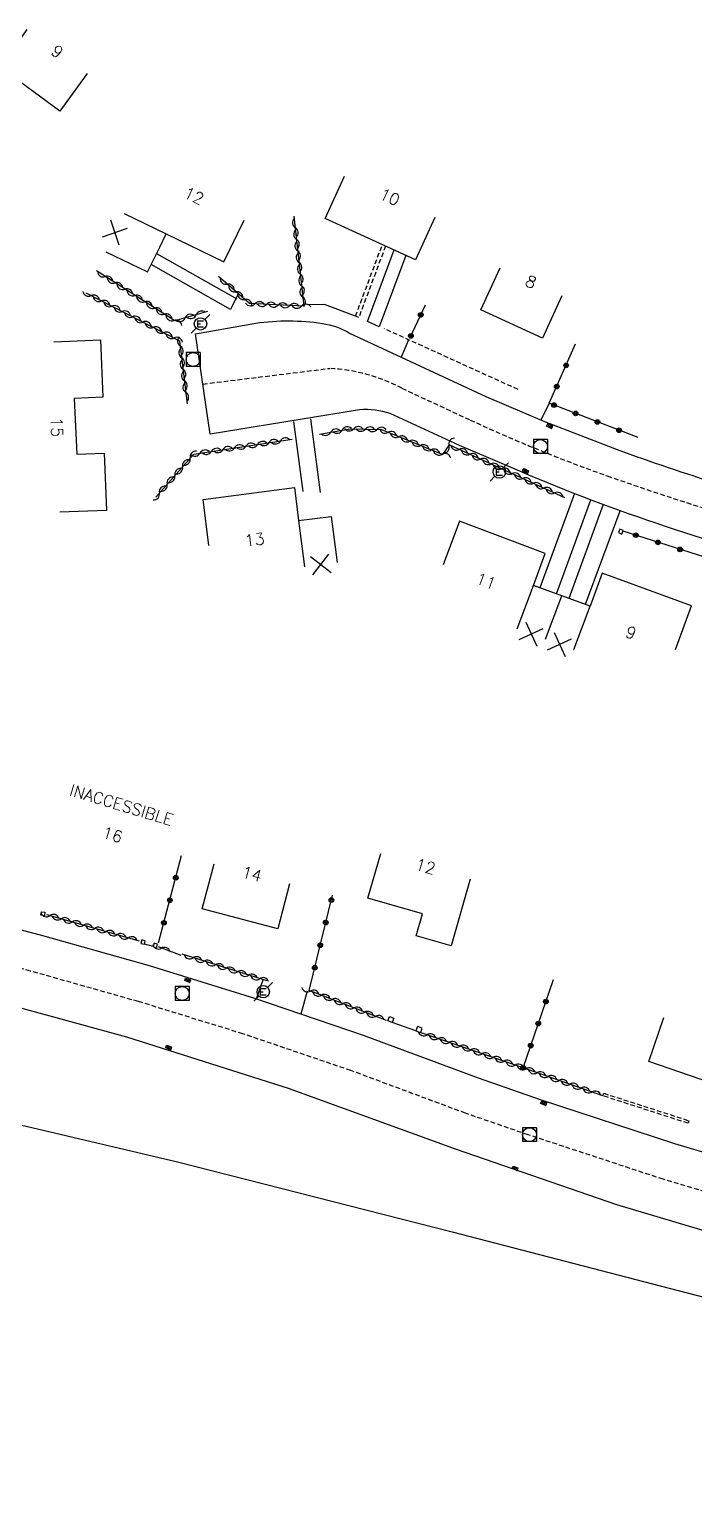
# Model space of a CAD drawing. Header units: millimetres. Extents: x 184000 to 185001, y 129000 to 130000.
# Drawn here: x 184711.6 to 184783, y 129733.9 to 129892.9 of the extents above; entities that cross this region are included whole.
import ezdxf
from ezdxf.enums import TextEntityAlignment as Align

# ---------------------------------------------------------------- set-up
doc = ezdxf.new("R2010")
doc.units = ezdxf.units.MM
doc.linetypes.add('DASHED', pattern=[0.75, 0.5, -0.25])
doc.layers.get('0').update_dxf_attribs({"linetype": 'CONTINUOUS'})
for name, color, linetype in [('W0001', 6, 'DASHED'), ('W0008', 7, 'CONTINUOUS'), ('W0100', 7, 'CONTINUOUS'), ('W0112', 1, 'DASHED'), ('W0310', 3, 'CONTINUOUS'), ('W0322', 7, 'CONTINUOUS'), ('W0330', 7, 'CONTINUOUS'), ('W0334', 7, 'CONTINUOUS'), ('W0400', 7, 'CONTINUOUS'), ('W0420', 7, 'CONTINUOUS'), ('W0471', 7, 'CONTINUOUS'), ('W0984', 7, 'CONTINUOUS'), ('W0991', 7, 'CONTINUOUS'), ('W1102', 7, 'CONTINUOUS')]:
    doc.layers.add(name, color=color, linetype=linetype)
doc.styles.get("Standard").update_dxf_attribs({"font": 'romans.shx', "width": 0.85})

# ---------------------------------------------------------------- blocks, each defined once
blk = doc.blocks.new('t310o')
at = {"color": 0, "linetype": 'Continuous'}
for centre, start, end in [((-0.5, 0.38), 216.8699, 323.1304), ((0.5, -0.37), 36.8699, 143.1303)]:
    blk.add_arc(centre, 0.625, start, end, dxfattribs=at)
blk = doc.blocks.new('t322o')
at = {"color": 0, "linetype": 'Continuous'}
for radius in [0.25, 0.15]:
    blk.add_circle((0, 0), radius, dxfattribs=at)
blk = doc.blocks.new('T420')
for p, q in [((0.75, 0.75), (-0.75, 0.75)), ((-0.75, 0.75), (-0.75, -0.75)), ((0.75, 0.75), (0.75, -0.75)), ((0.75, -0.75), (-0.75, -0.75))]:
    blk.add_line(p, q)
blk.add_ellipse((0, 0), major_axis=(-0.53, 0.53), ratio=1, start_param=3.926991, end_param=10.210176)
blk = doc.blocks.new('T400')
for p, q in [((-0.15, 0.3), (0.15, 0.3)), ((-0.15, -0.25), (-0.15, 0.3)), ((-0.15, 0.15), (0.15, 0.15)), ((-0.15, 0), (0.15, 0)), ((0.15, 0.3), (0.15, -0.25)), ((-0.15, -0.15), (0.15, -0.15)), ((-0.15, -0.25), (-0.15, -0.3)), ((-0.15, -0.3), (0.15, -0.3)), ((0.15, -0.3), (0.15, -0.25))]:
    blk.add_line(p, q)
blk = doc.blocks.new('T471')
for p, q in [((-0.333334, 0.333334), (-0.333334, -0.333334)), ((-0.333334, 0.333334), (0.333334, 0.333334)), ((-0.333334, 0), (0, 0)), ((0.500001, 0.500001), (1.000002, 1.000002)), ((-0.500001, -0.500001), (-1.000002, -1.000002)), ((-0.333334, -0.333334), (0.333334, -0.333334))]:
    blk.add_line(p, q)
blk.add_ellipse((0, 0), major_axis=(0.471405, 0.471405), ratio=1, start_param=5.4977871438, end_param=11.780972451)
blk = doc.blocks.new('t991o')
at = {"color": 0, "linetype": 'Continuous'}
for p, q in [((-1, 1), (1, -1)), ((-1, -1), (1, 1))]:
    blk.add_line(p, q, dxfattribs=at)

msp = doc.modelspace()

# ---------------------------------------------------------------- linework, layer by layer
at = {"layer": 'W0001'}
for points in [[(184730.18, 129854.85), (184743.81, 129856.53, -0.106354), (184751.56, 129854.4), (184758.9, 129850.98, 0.023554), (184773.61, 129844.98, 0.0528), (184836.55, 129829.92, 0.0528)], [(184730.18, 129854.85), (184743.81, 129856.53, -0.106354), (184751.56, 129854.4), (184758.9, 129850.98, 0.023554), (184773.61, 129844.98, 0.0528), (184836.55, 129829.92, 0.0528)], [(184876.43, 129748.17, 0.06547), (184803.24, 129763.61), (184795.55, 129765.12), (184788.47, 129766.8), (184779.62, 129769.41), (184765.13, 129774.18), (184758.39, 129776.5), (184746.07, 129781.09), (184734.48, 129785.04), (184723.26, 129788.5), (184711.66, 129791.78), (184694.2, 129796.32), (184684.42, 129798.52), (184661.66, 129802.55), (184623.85, 129807.92)], [(184876.43, 129748.17, 0.06547), (184803.24, 129763.61), (184795.55, 129765.12), (184788.47, 129766.8), (184779.62, 129769.41), (184765.13, 129774.18), (184758.39, 129776.5), (184746.07, 129781.09), (184734.48, 129785.04), (184723.26, 129788.5), (184711.66, 129791.78), (184694.2, 129796.32), (184684.42, 129798.52), (184661.66, 129802.55), (184623.85, 129807.92)]]:
    msp.add_lwpolyline(points, format="xyb", dxfattribs=at)
at = {"layer": 'W0008'}
for points in [[(184795.93, 129834.91, -0.040291), (184764.21, 129845.47), (184757.73, 129848.23), (184750.3, 129851.67, 0.097906), (184747.02, 129852.09), (184730.97, 129849.46), (184729.38, 129860.24), (184735.85, 129861.39, -0.072988), (184743.02, 129861.36, -0.097683), (184745.93, 129860.32), (184760.57, 129853.52), (184766.87, 129850.83), (184774.67, 129847.81, 0.023), (184796.84, 129840.88)], [(184795.93, 129834.91, -0.040291), (184764.21, 129845.47), (184757.73, 129848.23), (184750.3, 129851.67, 0.097906), (184747.02, 129852.09), (184730.97, 129849.46), (184729.38, 129860.24), (184735.85, 129861.39, -0.072988), (184743.02, 129861.36, -0.097683), (184745.93, 129860.32), (184760.57, 129853.52), (184766.87, 129850.83), (184774.67, 129847.81, 0.023), (184796.84, 129840.88)], [(184875.89, 129744.07), (184866.61, 129747.16, 0.022882), (184842.05, 129753.85, 0.032904), (184817.13, 129757.59, -0.02993), (184802.1, 129759.74), (184785.34, 129763.46), (184774.64, 129766.67), (184757.42, 129772.59), (184739.37, 129779.17), (184722.01, 129784.66), (184705.5, 129789.2)], [(184875.89, 129744.07), (184866.61, 129747.16, 0.022882), (184842.05, 129753.85, 0.032904), (184817.13, 129757.59, -0.02993), (184802.1, 129759.74), (184785.34, 129763.46), (184774.64, 129766.67), (184757.42, 129772.59), (184739.37, 129779.17), (184722.01, 129784.66), (184705.5, 129789.2)]]:
    msp.add_lwpolyline(points, format="xyb", dxfattribs=at)
for points in [[(184740.07, 129861.63), (184740.07, 129861.63)], [(184740.07, 129861.63), (184740.07, 129861.63)], [(184743.02, 129861.36), (184743.02, 129861.36)], [(184743.02, 129861.36), (184743.02, 129861.36)], [(184748.44, 129852.07), (184748.44, 129852.07)], [(184748.44, 129852.07), (184748.44, 129852.07)], [(184774.67, 129847.81), (184774.67, 129847.81)], [(184774.67, 129847.81), (184774.67, 129847.81)], [(184776.57, 129840.68), (184776.57, 129840.68)], [(184776.57, 129840.68), (184776.57, 129840.68)], [(184695.15, 129800.22), (184712.71, 129795.66), (184724.4, 129792.36), (184735.72, 129788.86), (184747.41, 129784.88), (184759.74, 129780.29), (184766.41, 129777.99), (184780.82, 129773.24), (184789.5, 129770.68)], [(184695.15, 129800.22), (184712.71, 129795.66), (184724.4, 129792.36), (184735.72, 129788.86), (184747.41, 129784.88), (184759.74, 129780.29), (184766.41, 129777.99), (184780.82, 129773.24), (184789.5, 129770.68)]]:
    msp.add_lwpolyline(points, dxfattribs=at)
at = {"layer": 'W0100'}
for points in [[(184717.76, 129888.21), (184714.81, 129884.18), (184708.37, 129888.89), (184711.32, 129892.93)], [(184717.76, 129888.21), (184714.81, 129884.18), (184708.37, 129888.89), (184711.32, 129892.93)], [(184755.1, 129872.74), (184753.02, 129868.19), (184743.33, 129872.62), (184745.4, 129877.17)], [(184755.1, 129872.74), (184753.02, 129868.19), (184743.33, 129872.62), (184745.4, 129877.17)], [(184719.75, 129869.07), (184724.24, 129866.89), (184725.55, 129869.57), (184726.23, 129870.98), (184732.43, 129867.96), (184734.62, 129872.46)], [(184719.75, 129869.07), (184724.24, 129866.89), (184725.55, 129869.57), (184726.23, 129870.98), (184732.43, 129867.96), (184734.62, 129872.46)], [(184732.43, 129867.96), (184732.43, 129867.96)], [(184732.43, 129867.96), (184732.43, 129867.96)], [(184768.74, 129864.31), (184766.66, 129859.77), (184760.02, 129862.81), (184762.11, 129867.35)], [(184768.74, 129864.31), (184766.66, 129859.77), (184760.02, 129862.81), (184762.11, 129867.35)], [(184714.18, 129859.38), (184719.17, 129859.61), (184719.45, 129853.43), (184716.37, 129853.29), (184716.65, 129847.31), (184719.59, 129847.43), (184719.81, 129841.25), (184714.82, 129841.07)], [(184714.18, 129859.38), (184719.17, 129859.61), (184719.45, 129853.43), (184716.37, 129853.29), (184716.65, 129847.31), (184719.59, 129847.43), (184719.81, 129841.25), (184714.82, 129841.07)], [(184730.83, 129837.5), (184730.2, 129842.46), (184740.01, 129843.72), (184740.46, 129840.18), (184743.96, 129840.63), (184744.6, 129835.67)], [(184730.83, 129837.5), (184730.2, 129842.46), (184740.01, 129843.72), (184740.46, 129840.18), (184743.96, 129840.63), (184744.6, 129835.67)], [(184743.96, 129840.63), (184743.96, 129840.63)], [(184743.96, 129840.63), (184743.96, 129840.63)], [(184780.94, 129826.33), (184782.66, 129831.03), (184773.07, 129834.53), (184771.78, 129830.99), (184765.7, 129833.21), (184766.94, 129836.63), (184757.74, 129840.1), (184755.98, 129835.42)], [(184780.94, 129826.33), (184782.66, 129831.03), (184773.07, 129834.53), (184771.78, 129830.99), (184765.7, 129833.21), (184766.94, 129836.63), (184757.74, 129840.1), (184755.98, 129835.42)], [(184758.9, 129801.64), (184756.85, 129794.48), (184753.1, 129795.56), (184753.77, 129797.91), (184747.91, 129799.6), (184749.29, 129804.4)], [(184758.9, 129801.64), (184756.85, 129794.48), (184753.1, 129795.56), (184753.77, 129797.91), (184747.91, 129799.6), (184749.29, 129804.4)], [(184739.5, 129801.14), (184738.22, 129796.31), (184730.12, 129798.45), (184731.4, 129803.29)], [(184739.5, 129801.14), (184738.22, 129796.31), (184730.12, 129798.45), (184731.4, 129803.29)], [(184747.91, 129799.6), (184747.91, 129799.6)], [(184747.91, 129799.6), (184747.91, 129799.6)], [(184788.44, 129783.8), (184786.82, 129779.07), (184778.08, 129782.06), (184779.7, 129786.79)], [(184788.44, 129783.8), (184786.82, 129779.07), (184778.08, 129782.06), (184779.7, 129786.79)]]:
    msp.add_lwpolyline(points, dxfattribs=at)
at = {"layer": 'W0112'}
msp.add_line((184764.03, 129854.26), (184749.65, 129860.8), dxfattribs=at)
msp.add_line((184764.03, 129854.26), (184749.65, 129860.8), dxfattribs=at)
msp.add_lwpolyline([(184749.8, 129869.66), (184746.92, 129862), (184746.58, 129862.15), (184749.45, 129869.81)], dxfattribs=at)
msp.add_lwpolyline([(184749.8, 129869.66), (184746.92, 129862), (184746.58, 129862.15), (184749.45, 129869.81)], dxfattribs=at)
for points in [[(184775.33, 129839.12), (184774.95, 129839.26), (184774.81, 129838.88), (184775.19, 129838.73)], [(184775.33, 129839.12), (184774.95, 129839.26), (184774.81, 129838.88), (184775.19, 129838.73)], [(184712.85, 129798.15), (184713.22, 129798.09), (184713.16, 129797.71), (184712.78, 129797.77)], [(184712.85, 129798.15), (184713.22, 129798.09), (184713.16, 129797.71), (184712.78, 129797.77)], [(184723.53, 129794.75), (184723.9, 129794.66), (184723.98, 129795.04), (184723.62, 129795.13)], [(184723.53, 129794.75), (184723.9, 129794.66), (184723.98, 129795.04), (184723.62, 129795.13)], [(184724.83, 129794.41), (184725.2, 129794.29), (184725.32, 129794.66), (184724.94, 129794.78)], [(184724.83, 129794.41), (184725.2, 129794.29), (184725.32, 129794.66), (184724.94, 129794.78)], [(184750.68, 129786.71), (184750.5, 129786.25), (184750.04, 129786.43), (184750.22, 129786.89)], [(184750.68, 129786.71), (184750.5, 129786.25), (184750.04, 129786.43), (184750.22, 129786.89)], [(184753.06, 129785.34), (184753.55, 129785.15), (184753.74, 129785.64), (184753.24, 129785.83)], [(184753.06, 129785.34), (184753.55, 129785.15), (184753.74, 129785.64), (184753.24, 129785.83)], [(184773.23, 129778.65), (184782.39, 129775.7), (184782.31, 129775.42), (184773.15, 129778.37)], [(184773.23, 129778.65), (184782.39, 129775.7), (184782.31, 129775.42), (184773.15, 129778.37)]]:
    msp.add_lwpolyline(points, close=True, dxfattribs=at)
at = {"layer": 'W0310'}
for p, q in [((184723.37, 129795), (184713.43, 129797.83)), ((184723.37, 129795), (184713.43, 129797.83)), ((184726.89, 129793.79), (184725.41, 129794.37)), ((184726.89, 129793.79), (184725.41, 129794.37)), ((184737.07, 129790.71), (184727.94, 129793.58)), ((184737.07, 129790.71), (184727.94, 129793.58)), ((184749.89, 129786.45), (184741.6, 129789.7)), ((184749.89, 129786.45), (184741.6, 129789.7))]:
    msp.add_line(p, q, dxfattribs=at)
for points in [[(184739.96, 129872.87), (184741.01, 129863.2), (184735.17, 129863.51), (184731.84, 129866.39)], [(184739.96, 129872.87), (184741.01, 129863.2), (184735.17, 129863.51), (184731.84, 129866.39)], [(184730.67, 129862.64), (184727.15, 129861.63), (184718.74, 129867)], [(184730.67, 129862.64), (184727.15, 129861.63), (184718.74, 129867)], [(184717.59, 129864.64), (184727.68, 129859.5), (184728.49, 129852.71)], [(184717.59, 129864.64), (184727.68, 129859.5), (184728.49, 129852.71)], [(184725.13, 129842.71), (184729.21, 129847.33), (184739.76, 129848.92)], [(184725.13, 129842.71), (184729.21, 129847.33), (184739.76, 129848.92)], [(184742.69, 129849.45), (184745.99, 129850.05), (184749.36, 129849.95), (184755.94, 129847.27), (184756.68, 129848.3), (184769.03, 129842.64)], [(184742.69, 129849.45), (184745.99, 129850.05), (184749.36, 129849.95), (184755.94, 129847.27), (184756.68, 129848.3), (184769.03, 129842.64)], [(184773.15, 129778.37), (184764.58, 129781.39), (184753.62, 129785.15)], [(184773.15, 129778.37), (184764.58, 129781.39), (184753.62, 129785.15)]]:
    msp.add_lwpolyline(points, dxfattribs=at)
at = {"layer": 'W0322'}
for p, q in [((184788.59, 129834.8), (184775.31, 129839.05)), ((184788.59, 129834.8), (184775.31, 129839.05)), ((184725.43, 129794.8), (184727.9, 129804.21)), ((184725.43, 129794.8), (184727.9, 129804.21)), ((184741.6, 129789.7), (184744.1, 129799.92)), ((184741.6, 129789.7), (184744.1, 129799.92)), ((184764.58, 129781.39), (184767.83, 129790.86)), ((184764.58, 129781.39), (184767.83, 129790.86))]:
    msp.add_line(p, q, dxfattribs=at)
for points in [[(184752.43, 129859.84), (184754.09, 129863.37)], [(184752.43, 129859.84), (184754.09, 129863.37)], [(184776.92, 129849.09), (184767.39, 129852.79), (184770.21, 129859.15)], [(184776.92, 129849.09), (184767.39, 129852.79), (184770.21, 129859.15)]]:
    msp.add_lwpolyline(points, dxfattribs=at)
at = {"layer": 'W0330'}
msp.add_lwpolyline([(184686.84, 129780.84), (184727.44, 129771.27), (184756.95, 129763.77), (184787.86, 129755.74), (184820.9, 129747.48), (184838.22, 129743.48), (184863.87, 129738.7), (184891.01, 129733.94)], dxfattribs=at)
msp.add_lwpolyline([(184686.84, 129780.84), (184727.44, 129771.27), (184756.95, 129763.77), (184787.86, 129755.74), (184820.9, 129747.48), (184838.22, 129743.48), (184863.87, 129738.7), (184891.01, 129733.94)], dxfattribs=at)
at = {"layer": 'W0334'}
for p, q in [((184725.21, 129868.89), (184733.81, 129864.02)), ((184725.21, 129868.89), (184733.81, 129864.02)), ((184752.28, 129859.61), (184751.47, 129857.74)), ((184752.28, 129859.61), (184751.47, 129857.74)), ((184767.37, 129852.76), (184766.47, 129851)), ((184767.37, 129852.76), (184766.47, 129851)), ((184739.9, 129850.84), (184740.92, 129843.29)), ((184739.9, 129850.84), (184740.92, 129843.29)), ((184742.81, 129843.2), (184741.79, 129851.11)), ((184742.81, 129843.2), (184741.79, 129851.11)), ((184770.08, 129843.08), (184766.37, 129832.97)), ((184770.08, 129843.08), (184766.37, 129832.97)), ((184768.16, 129832.31), (184771.86, 129842.4)), ((184768.16, 129832.31), (184771.86, 129842.4)), ((184773.18, 129841.9), (184769.5, 129831.82)), ((184773.18, 129841.9), (184769.5, 129831.82)), ((184771.27, 129831.18), (184774.99, 129841.24)), ((184771.27, 129831.18), (184774.99, 129841.24)), ((184724.83, 129794.41), (184723.91, 129794.66)), ((184724.83, 129794.41), (184723.91, 129794.66)), ((184727.85, 129793.45), (184726.91, 129793.79)), ((184727.85, 129793.45), (184726.91, 129793.79)), ((184735.94, 129788.78), (184736.66, 129790.84)), ((184735.94, 129788.78), (184736.66, 129790.84)), ((184741.37, 129789.61), (184740.69, 129787.16)), ((184741.37, 129789.61), (184740.69, 129787.16)), ((184753.06, 129785.34), (184750.51, 129786.25)), ((184753.06, 129785.34), (184750.51, 129786.25))]:
    msp.add_line(p, q, dxfattribs=at)
for points in [[(184733.95, 129864.48), (184733.34, 129863.23), (184733.13, 129862.86), (184724.62, 129867.68)], [(184733.95, 129864.48), (184733.34, 129863.23), (184733.13, 129862.86), (184724.62, 129867.68)], [(184751.98, 129868.67), (184749.13, 129861.01), (184747.85, 129861.56), (184750.72, 129869.25)], [(184751.98, 129868.67), (184749.13, 129861.01), (184747.85, 129861.56), (184750.72, 129869.25)], [(184746.58, 129862.14), (184743.23, 129863.38), (184741.38, 129863.37)], [(184746.58, 129862.14), (184743.23, 129863.38), (184741.38, 129863.37)]]:
    msp.add_lwpolyline(points, dxfattribs=at)
at = {"layer": 'W1102'}
for points in [[(184721.73, 129873.16), (184726.23, 129870.98)], [(184721.73, 129873.16), (184726.23, 129870.98)], [(184740.46, 129840.18), (184741.1, 129835.22)], [(184740.46, 129840.18), (184741.1, 129835.22)], [(184763.93, 129828.54), (184765.7, 129833.21)], [(184763.93, 129828.54), (184765.7, 129833.21)], [(184766.97, 129827.42), (184768.74, 129832.1)], [(184766.97, 129827.42), (184768.74, 129832.1)], [(184770.01, 129826.31), (184771.78, 129830.99)], [(184770.01, 129826.31), (184771.78, 129830.99)]]:
    msp.add_lwpolyline(points, dxfattribs=at)

# ---------------------------------------------------------------- block references
at = {"layer": 'W0310'}
for p, rotation in [((184740.1, 129871.64), 276.1833935694452), ((184740.1, 129871.64), 276.1833935694452), ((184740.23, 129870.4), 276.1833935694452), ((184740.23, 129870.4), 276.1833935694452), ((184740.36, 129869.16), 276.1833935694452), ((184740.36, 129869.16), 276.1833935694452), ((184740.5, 129867.92), 276.1833935694452), ((184740.5, 129867.92), 276.1833935694452), ((184740.63, 129866.67), 276.1833935694452), ((184740.63, 129866.67), 276.1833935694452), ((184719.7, 129866.39), 147.4540678567041), ((184719.7, 129866.39), 147.4540678567041), ((184720.75, 129865.71), 147.4540678567041), ((184720.75, 129865.71), 147.4540678567041), ((184732.78, 129865.58), 139.2351579820108), ((184732.78, 129865.58), 139.2351579820108), ((184740.77, 129865.43), 276.1833935694452), ((184740.77, 129865.43), 276.1833935694452), ((184718.18, 129864.34), 333.0109847724185), ((184718.18, 129864.34), 333.0109847724185), ((184721.8, 129865.04), 147.4540678567041), ((184721.8, 129865.04), 147.4540678567041), ((184722.86, 129864.37), 147.4540678567041), ((184722.86, 129864.37), 147.4540678567041), ((184733.73, 129864.76), 139.2351579820108), ((184733.73, 129864.76), 139.2351579820108), ((184734.68, 129863.94), 139.2351579820108), ((184734.68, 129863.94), 139.2351579820108), ((184740.9, 129864.19), 276.1833935694452), ((184740.9, 129864.19), 276.1833935694452), ((184719.29, 129863.77), 333.0109847724185), ((184719.29, 129863.77), 333.0109847724185), ((184720.41, 129863.21), 333.0109847724185), ((184720.41, 129863.21), 333.0109847724185), ((184721.52, 129862.64), 333.0109847724185), ((184721.52, 129862.64), 333.0109847724185), ((184723.91, 129863.7), 147.4540678567041), ((184723.91, 129863.7), 147.4540678567041), ((184724.97, 129863.02), 147.4540678567041), ((184724.97, 129863.02), 147.4540678567041), ((184726.02, 129862.35), 147.4540678567041), ((184726.02, 129862.35), 147.4540678567041), ((184735.77, 129863.48), 176.8794786254273), ((184735.77, 129863.48), 176.8794786254273), ((184737.01, 129863.41), 176.8794786254273), ((184737.01, 129863.41), 176.8794786254273), ((184738.26, 129863.34), 176.8794786254273), ((184738.26, 129863.34), 176.8794786254273), ((184739.51, 129863.28), 176.8794786254273), ((184739.51, 129863.28), 176.8794786254273), ((184740.76, 129863.21), 176.8794786254273), ((184740.76, 129863.21), 176.8794786254273), ((184722.64, 129862.07), 333.0109847724185), ((184722.64, 129862.07), 333.0109847724185), ((184723.75, 129861.5), 333.0109847724185), ((184723.75, 129861.5), 333.0109847724185), ((184724.86, 129860.94), 333.0109847724185), ((184724.86, 129860.94), 333.0109847724185), ((184727.07, 129861.68), 147.4540678567041), ((184727.07, 129861.68), 147.4540678567041), ((184728.26, 129861.95), 195.8863176554726), ((184728.26, 129861.95), 195.8863176554726), ((184729.47, 129862.29), 195.8863176554726), ((184729.47, 129862.29), 195.8863176554726), ((184725.98, 129860.37), 333.0109847724185), ((184725.98, 129860.37), 333.0109847724185), ((184727.09, 129859.8), 333.0109847724185), ((184727.09, 129859.8), 333.0109847724185), ((184727.75, 129858.92), 276.8127860473496), ((184727.75, 129858.92), 276.8127860473496), ((184727.9, 129857.68), 276.8127860473496), ((184727.9, 129857.68), 276.8127860473496), ((184728.04, 129856.43), 276.8127860473496), ((184728.04, 129856.43), 276.8127860473496), ((184728.19, 129855.19), 276.8127860473496), ((184728.19, 129855.19), 276.8127860473496), ((184728.34, 129853.95), 276.8127860473496), ((184728.34, 129853.95), 276.8127860473496), ((184745.15, 129849.9), 10.43406592031469), ((184745.15, 129849.9), 10.43406592031469), ((184746.38, 129850.04), 358.1752872693872), ((184746.38, 129850.04), 358.1752872693872), ((184747.63, 129850), 358.1752872693872), ((184747.63, 129850), 358.1752872693872), ((184748.88, 129849.96), 358.1752872693872), ((184748.88, 129849.96), 358.1752872693872), ((184750.08, 129849.66), 337.8382870692711), ((184750.08, 129849.66), 337.8382870692711), ((184736.05, 129848.36), 8.566921321378642), ((184736.05, 129848.36), 8.566921321378642), ((184737.28, 129848.55), 8.566921321378642), ((184737.28, 129848.55), 8.566921321378642), ((184738.52, 129848.73), 8.566921321378642), ((184738.52, 129848.73), 8.566921321378642), ((184743.92, 129849.67), 10.43406592031469), ((184743.92, 129849.67), 10.43406592031469), ((184751.23, 129849.18), 337.8382870692711), ((184751.23, 129849.18), 337.8382870692711), ((184752.39, 129848.71), 337.8382870692711), ((184752.39, 129848.71), 337.8382870692711), ((184753.55, 129848.24), 337.8382870692711), ((184753.55, 129848.24), 337.8382870692711), ((184756.62, 129848.22), 54.21073739804764), ((184756.62, 129848.22), 54.21073739804764), ((184728.82, 129846.89), 48.52773344425282), ((184728.82, 129846.89), 48.52773344425282), ((184729.87, 129847.43), 8.566921321378642), ((184729.87, 129847.43), 8.566921321378642), ((184731.1, 129847.61), 8.566921321378642), ((184731.1, 129847.61), 8.566921321378642), ((184732.34, 129847.8), 8.566921321378642), ((184732.34, 129847.8), 8.566921321378642), ((184733.58, 129847.99), 8.566921321378642), ((184733.58, 129847.99), 8.566921321378642), ((184734.81, 129848.17), 8.566921321378642), ((184734.81, 129848.17), 8.566921321378642), ((184754.71, 129847.77), 337.8382870692711), ((184754.71, 129847.77), 337.8382870692711), ((184755.86, 129847.3), 337.8382870692711), ((184755.86, 129847.3), 337.8382870692711), ((184757.72, 129847.82), 335.3701902604776), ((184757.72, 129847.82), 335.3701902604776), ((184758.86, 129847.3), 335.3701902604776), ((184758.86, 129847.3), 335.3701902604776), ((184760, 129846.78), 335.3701902604776), ((184760, 129846.78), 335.3701902604776), ((184727.17, 129845.02), 48.52773344425282), ((184727.17, 129845.02), 48.52773344425282), ((184728, 129845.95), 48.52773344425282), ((184728, 129845.95), 48.52773344425282), ((184761.13, 129846.26), 335.3701902604776), ((184761.13, 129846.26), 335.3701902604776), ((184762.27, 129845.74), 335.3701902604776), ((184762.27, 129845.74), 335.3701902604776), ((184763.41, 129845.22), 335.3701902604776), ((184763.41, 129845.22), 335.3701902604776), ((184725.51, 129843.14), 48.52773344425282), ((184725.51, 129843.14), 48.52773344425282), ((184726.34, 129844.08), 48.52773344425282), ((184726.34, 129844.08), 48.52773344425282), ((184764.54, 129844.7), 335.3701902604776), ((184764.54, 129844.7), 335.3701902604776), ((184765.68, 129844.18), 335.3701902604776), ((184765.68, 129844.18), 335.3701902604776), ((184766.82, 129843.66), 335.3701902604776), ((184766.82, 129843.66), 335.3701902604776), ((184767.95, 129843.14), 335.3701902604776), ((184767.95, 129843.14), 335.3701902604776), ((184713.75, 129797.74), 164.1151989830681), ((184713.75, 129797.74), 164.1151989830681), ((184714.96, 129797.4), 164.1151989830681), ((184714.96, 129797.4), 164.1151989830681), ((184716.16, 129797.06), 164.1151989830681), ((184716.16, 129797.06), 164.1151989830681), ((184717.36, 129796.71), 164.1151989830681), ((184717.36, 129796.71), 164.1151989830681), ((184718.56, 129796.37), 164.1151989830681), ((184718.56, 129796.37), 164.1151989830681), ((184719.77, 129796.03), 164.1151989830681), ((184719.77, 129796.03), 164.1151989830681), ((184720.97, 129795.69), 164.1151989830681), ((184720.97, 129795.69), 164.1151989830681), ((184722.17, 129795.34), 164.1151989830681), ((184722.17, 129795.34), 164.1151989830681), ((184725.73, 129794.24), 158.5056711947855), ((184725.73, 129794.24), 158.5056711947855), ((184729.13, 129793.21), 162.5188585431512), ((184729.13, 129793.21), 162.5188585431512), ((184730.32, 129792.83), 162.5188585431512), ((184730.32, 129792.83), 162.5188585431512), ((184731.51, 129792.46), 162.5188585431512), ((184731.51, 129792.46), 162.5188585431512), ((184732.71, 129792.08), 162.5188585431512), ((184732.71, 129792.08), 162.5188585431512), ((184733.9, 129791.71), 162.5188585431512), ((184733.9, 129791.71), 162.5188585431512), ((184735.09, 129791.33), 162.5188585431512), ((184735.09, 129791.33), 162.5188585431512), ((184736.28, 129790.96), 162.5188585431512), ((184736.28, 129790.96), 162.5188585431512), ((184741.74, 129789.64), 158.6199380156846), ((184741.74, 129789.64), 158.6199380156846), ((184742.9, 129789.19), 158.6199380156846), ((184742.9, 129789.19), 158.6199380156846), ((184744.07, 129788.73), 158.6199380156846), ((184744.07, 129788.73), 158.6199380156846), ((184745.23, 129788.28), 158.6199380156846), ((184745.23, 129788.28), 158.6199380156846), ((184746.4, 129787.82), 158.6199380156846), ((184746.4, 129787.82), 158.6199380156846), ((184747.56, 129787.36), 158.6199380156846), ((184747.56, 129787.36), 158.6199380156846), ((184748.72, 129786.91), 158.6199380156846), ((184748.72, 129786.91), 158.6199380156846), ((184754.26, 129784.93), 161.0516960794537), ((184754.26, 129784.93), 161.0516960794537), ((184755.44, 129784.52), 161.0516960794537), ((184755.44, 129784.52), 161.0516960794537), ((184756.62, 129784.12), 161.0516960794537), ((184756.62, 129784.12), 161.0516960794537), ((184757.8, 129783.71), 161.0516960794537), ((184757.8, 129783.71), 161.0516960794537), ((184758.99, 129783.31), 161.0516960794537), ((184758.99, 129783.31), 161.0516960794537), ((184760.17, 129782.9), 161.0516960794537), ((184760.17, 129782.9), 161.0516960794537), ((184761.35, 129782.49), 161.0516960794537), ((184761.35, 129782.49), 161.0516960794537), ((184762.53, 129782.09), 161.0516960794537), ((184762.53, 129782.09), 161.0516960794537), ((184763.71, 129781.68), 161.0516960794537), ((184763.71, 129781.68), 161.0516960794537), ((184764.9, 129781.27), 160.6344216792105), ((184764.9, 129781.27), 160.6344216792105), ((184766.08, 129780.86), 160.6344216792105), ((184766.08, 129780.86), 160.6344216792105), ((184767.25, 129780.45), 160.6344216792105), ((184767.25, 129780.45), 160.6344216792105), ((184768.43, 129780.03), 160.6344216792105), ((184768.43, 129780.03), 160.6344216792105), ((184769.61, 129779.62), 160.6344216792105), ((184769.61, 129779.62), 160.6344216792105), ((184770.79, 129779.2), 160.6344216792105), ((184770.79, 129779.2), 160.6344216792105), ((184771.97, 129778.79), 160.6344216792105), ((184771.97, 129778.79), 160.6344216792105)]:
    msp.add_blockref('t310o', p, dxfattribs=dict(at, rotation=rotation))
at = {"layer": 'W0322'}
for p, rotation in [((184753.58, 129862.28), 64.8698272186171), ((184753.58, 129862.28), 64.8698272186171), ((184752.52, 129860.02), 64.8698272186171), ((184752.52, 129860.02), 64.8698272186171), ((184769.2, 129856.86), 66.06793134390925), ((184769.2, 129856.86), 66.06793134390925), ((184768.19, 129854.58), 66.06793134390925), ((184768.19, 129854.58), 66.06793134390925), ((184767.89, 129852.59), 158.8107885171022), ((184767.89, 129852.59), 158.8107885171022), ((184770.22, 129851.69), 158.8107885171022), ((184770.22, 129851.69), 158.8107885171022), ((184772.55, 129850.78), 158.8107885171022), ((184772.55, 129850.78), 158.8107885171022), ((184774.88, 129849.88), 158.8107885171022), ((184774.88, 129849.88), 158.8107885171022), ((184776.68, 129838.61), 162.2553827141493), ((184776.68, 129838.61), 162.2553827141493), ((184779.06, 129837.84), 162.2553827141493), ((184779.06, 129837.84), 162.2553827141493), ((184781.44, 129837.08), 162.2553827141493), ((184781.44, 129837.08), 162.2553827141493), ((184727.27, 129801.8), 75.31050345573762), ((184727.27, 129801.8), 75.31050345573762), ((184726.63, 129799.38), 75.31050345573762), ((184726.63, 129799.38), 75.31050345573762), ((184743.98, 129799.41), 76.26871501074413), ((184743.98, 129799.41), 76.26871501074413), ((184726, 129796.96), 75.31050345573762), ((184726, 129796.96), 75.31050345573762), ((184743.38, 129796.98), 76.26871501074413), ((184743.38, 129796.98), 76.26871501074413), ((184742.79, 129794.55), 76.26871501074413), ((184742.79, 129794.55), 76.26871501074413), ((184742.2, 129792.13), 76.26871501074413), ((184742.2, 129792.13), 76.26871501074413), ((184767.02, 129788.5), 71.05031223593399), ((184767.02, 129788.5), 71.05031223593399), ((184766.21, 129786.13), 71.05031223593399), ((184766.21, 129786.13), 71.05031223593399), ((184765.4, 129783.77), 71.05031223593399), ((184765.4, 129783.77), 71.05031223593399), ((184764.59, 129781.4), 71.05031223593399), ((184764.59, 129781.4), 71.05031223593399)]:
    msp.add_blockref('t322o', p, dxfattribs=dict(at, rotation=rotation))
at = {"layer": 'W0400'}
for p, rotation in [((184767.44, 129850.33), 63.43494882292197), ((184767.44, 129850.33), 63.43494882292197), ((184764.86, 129845.5), 60.40934613480304), ((184764.86, 129845.5), 60.40934613480304), ((184728.56, 129790.79), 70.48579267872104), ((184728.56, 129790.79), 70.48579267872104), ((184726.51, 129783.57), 65.84599444062634), ((184726.51, 129783.57), 65.84599444062634), ((184766.79, 129777.57), 67.43163867974408), ((184766.79, 129777.57), 67.43163867974408), ((184763.72, 129770.58), 69.0500719548472), ((184763.72, 129770.58), 69.0500719548472)]:
    msp.add_blockref('T400', p, dxfattribs=dict(at, rotation=rotation))
at = {"layer": 'W0420'}
for p in [(184729.14, 129857.49), (184729.14, 129857.49), (184766.43, 129848.13), (184766.43, 129848.13), (184727.96, 129789.37), (184727.96, 129789.37), (184765.26, 129774.2), (184765.26, 129774.2)]:
    msp.add_blockref('T420', p, dxfattribs=at)
at = {"layer": 'W0471'}
for p in [(184729.92, 129861.31), (184729.92, 129861.31), (184762.02, 129845.4), (184762.02, 129845.4), (184736.66, 129789.56), (184736.66, 129789.56)]:
    msp.add_blockref('T471', p, dxfattribs=at)
at = {"layer": 'W0991'}
for p, rotation in [((184720.74, 129871.12), 64.08313181710034), ((184720.74, 129871.12), 64.08313181710034), ((184742.85, 129835.45), 7.294813835084266), ((184742.85, 129835.45), 7.294813835084266), ((184765.45, 129827.98), 339.9094669425625), ((184765.45, 129827.98), 339.9094669425625), ((184768.49, 129826.87), 339.9094669420786), ((184768.49, 129826.87), 339.9094669420786)]:
    msp.add_blockref('t991o', p, dxfattribs=dict(at, rotation=rotation))

# ---------------------------------------------------------------- texts
at = {"layer": 'W0984'}
for s, p in [('INACCESSIBLE', (184721.44, 129809.63)), ('INACCESSIBLE', (184721.44, 129809.63)), ('16', (184720.48, 129806.43)), ('16', (184720.48, 129806.43))]:
    msp.add_text(s, height=1.25, rotation=343.2539, dxfattribs=at).set_placement(p, align=Align.MIDDLE)
at = {"layer": 'W0991'}
for s, rotation, p in [('9', 323.8079, (184714.54, 129890.57)), ('9', 323.8079, (184714.54, 129890.57)), ('12', 334.0831, (184729.22, 129875.08)), ('12', 334.0831, (184729.22, 129875.08)), ('10', 335.4573, (184750.25, 129874.95)), ('10', 335.4573, (184750.25, 129874.95)), ('8', 335.3747, (184765.42, 129865.83)), ('8', 335.3747, (184765.42, 129865.83)), ('15', 272.0002, (184714.5, 129850.22)), ('15', 272.0002, (184714.5, 129850.22)), ('13', 7.2948, (184735.74, 129838.13)), ('13', 7.2948, (184735.74, 129838.13)), ('11', 339.3355, (184760.6, 129833.68)), ('11', 339.3355, (184760.6, 129833.68)), ('9', 339.3355, (184776.16, 129828.13)), ('9', 339.3355, (184776.16, 129828.13)), ('14', 345.1624, (184735.45, 129802.21)), ('14', 345.1624, (184735.45, 129802.21)), ('12', 343.9887, (184754.1, 129803.02)), ('12', 343.9887, (184754.1, 129803.02))]:
    msp.add_text(s, height=1.25, rotation=rotation, dxfattribs=at).set_placement(p, align=Align.MIDDLE)

doc.saveas('drawing.dxf')
